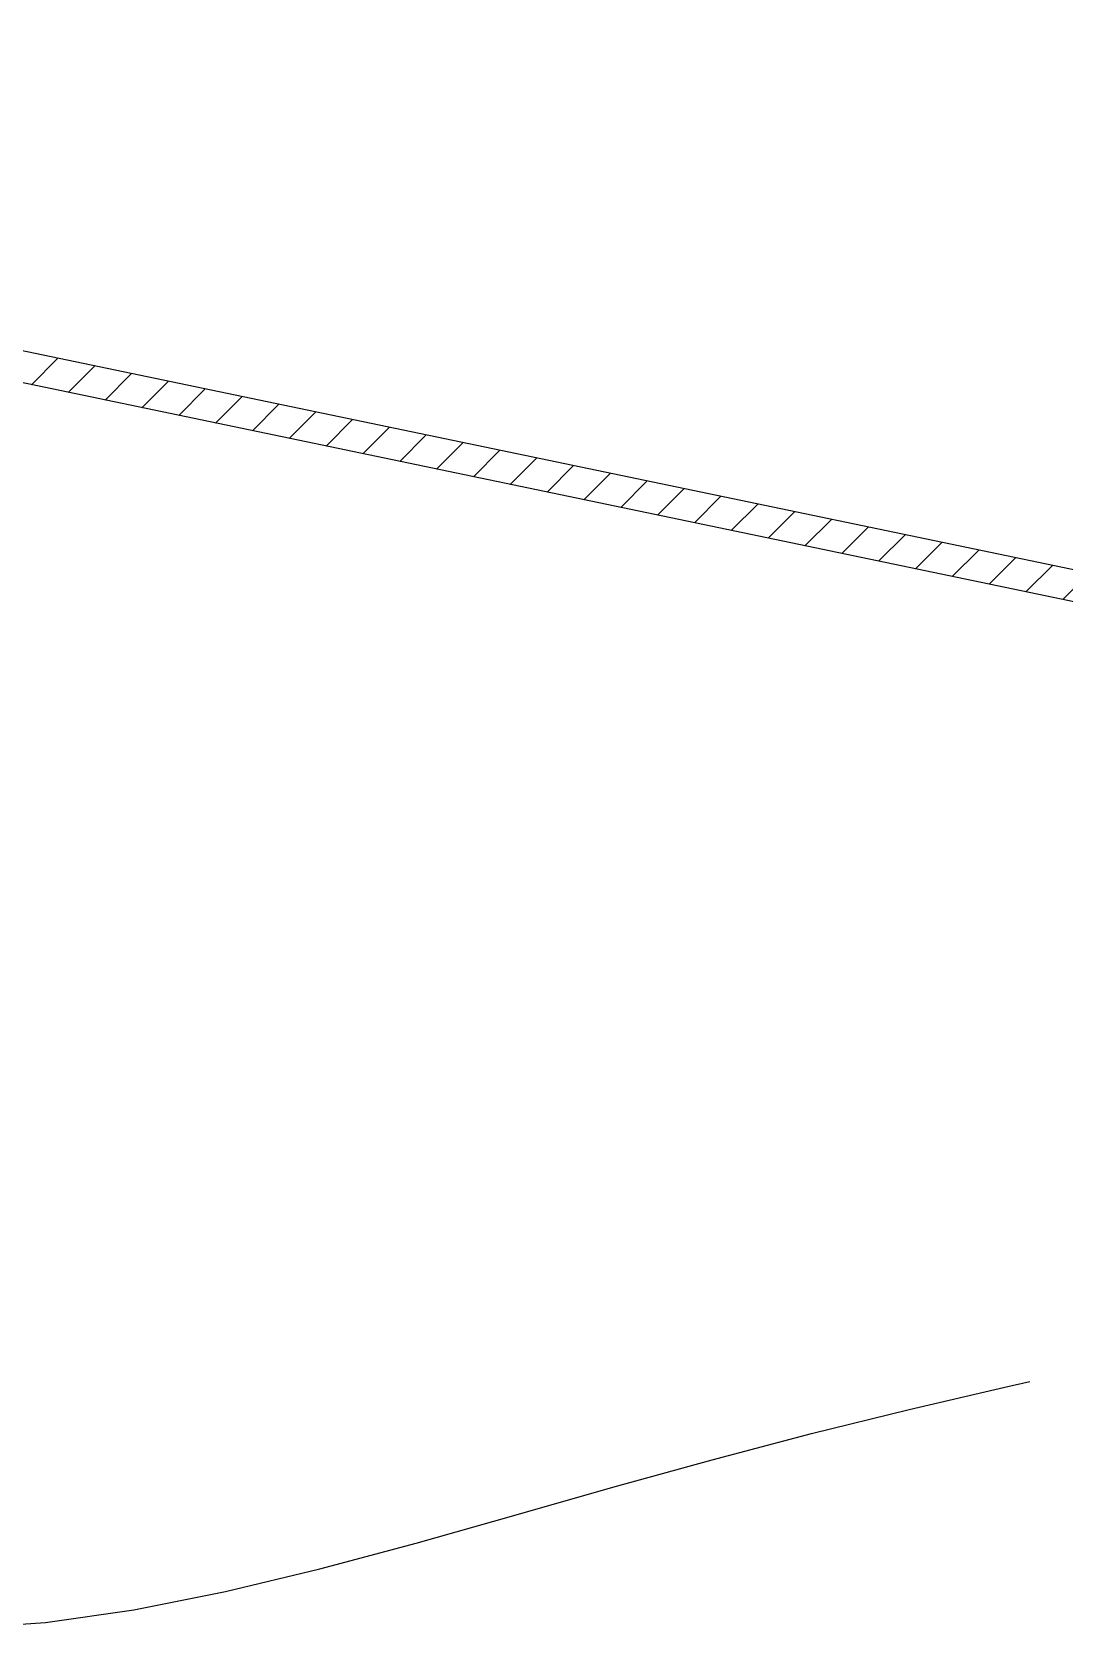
# Model space of a CAD drawing. Extents: x 524954 to 526204, y 9523489 to 9524010.
# Drawn here: x 525631.23 to 525639.43, y 9523645.64 to 9523658.33 of the extents above; entities that cross this region are included whole.
import ezdxf

# ---------------------------------------------------------------- set-up
doc = ezdxf.new("R2010")
doc.units = 0
for name, color, linetype in [('Cloture', 7, 'Continuous'), ('CN_02_00', 4, 'Continuous'), ('Murs', 1, 'Continuous')]:
    doc.layers.add(name, color=color, linetype=linetype)

msp = doc.modelspace()

# ---------------------------------------------------------------- hatches: boundary and pattern name
at = {"layer": 'Murs'}
h = msp.add_hatch(dxfattribs=at)
h.set_pattern_fill('_U', color=256, scale=0.25, angle=45, style=0, pattern_type=0)
h.set_pattern_definition([(45, (0, 0), (-0.1767766952966, 0.1767766952966), [])])
h.paths.add_polyline_path([(525642.364, 9523653.203), (525623.111, 9523657.215), (525615.146, 9523657.565), (525603.024, 9523658.078), (525603.035, 9523658.328), (525615.157, 9523657.814), (525623.142, 9523657.463), (525642.415, 9523653.447)])

# ---------------------------------------------------------------- linework, layer by layer
at = {"layer": 'Cloture', "flags": 128}
for points in [[(525642.415, 9523653.447), (525623.142, 9523657.463), (525615.157, 9523657.814), (525603.035, 9523658.328)], [(525642.415, 9523653.447), (525623.142, 9523657.463), (525615.157, 9523657.814), (525603.035, 9523658.328)], [(525642.364, 9523653.203), (525623.111, 9523657.215), (525615.146, 9523657.565), (525603.024, 9523658.078)]]:
    msp.add_lwpolyline(points, dxfattribs=at)
at = {"layer": 'CN_02_00', "elevation": 276, "flags": 128}
msp.add_lwpolyline([(525630.666, 9523645.644), (525631.337, 9523645.689), (525632.039, 9523645.789), (525632.766, 9523645.934), (525633.515, 9523646.114), (525634.28, 9523646.318), (525635.058, 9523646.538), (525635.844, 9523646.763), (525636.633, 9523646.982), (525637.42, 9523647.189), (525638.198, 9523647.381), (525638.958, 9523647.558), (525639.156, 9523647.602)], dxfattribs=at)

doc.saveas('drawing.dxf')
